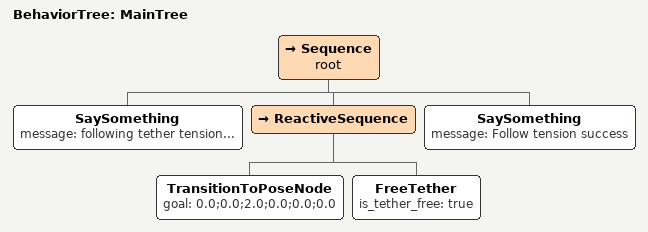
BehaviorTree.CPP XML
<root BTCPP_format="4" >

     <BehaviorTree ID="MainTree">
        <Sequence name="root">
            <SaySomething   message="following tether tension..." />
            <ReactiveSequence>
                <!--uncomment if you don't mind seeing battery msg spam-->
                <TransitionToPoseNode goal="0.0;0.0;2.0;0.0;0.0;0.0" />
                <FreeTether is_tether_free="true"/>
            </ReactiveSequence>
            <SaySomething   message="Follow tension success" />
        </Sequence>
     </BehaviorTree>

 </root>
